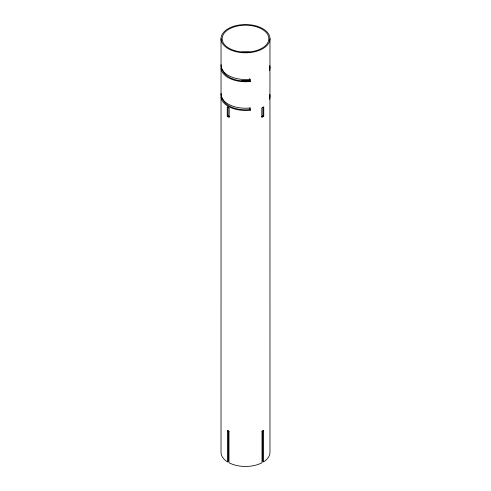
<?xml version="1.0" encoding="UTF-8"?>
<svg xmlns="http://www.w3.org/2000/svg" width="491" height="491" viewBox="0 0 491 491"><rect width="100%" height="100%" fill="white"/><g stroke="black" fill="none" stroke-linecap="round" stroke-linejoin="round"><path stroke-width="0.74" d="M221.048 96.954L221.024 452.315A24.476 14.135 0 0 0 227.431 461.853L228.247 461.38L228.247 430.742M269.976 38.685A24.476 14.135 0 0 1 233.262 50.923A24.476 14.135 0 0 1 233.262 26.44A24.476 14.135 0 0 1 269.976 38.685L269.952 64.757A24.476 14.135 0 0 1 269.473 68.224L269.473 70.471A24.476 14.135 0 0 0 269.731 65.61M227.247 116.293L227.247 106.866A24.476 14.135 0 0 0 229.193 107.989L229.193 117.41A24.476 14.135 0 0 1 227.247 116.293L228.063 115.821L228.063 107.124M222.331 69.182A23.323 13.466 0 0 0 249.453 80.892L250.435 81.463L250.435 79.217A24.476 14.135 0 0 1 221.06 64.603M262.937 107.124L262.937 115.821L263.753 116.293L263.753 106.866A24.476 14.135 0 0 1 261.807 107.989L261.807 117.41A24.476 14.135 0 0 0 263.753 116.293M222.331 97.893A23.323 13.466 0 0 0 249.453 109.603L250.435 110.174L250.435 107.928A24.476 14.135 0 0 1 221.06 93.315M269.952 95.708L269.976 452.315A24.476 14.135 0 0 1 263.569 461.853L262.753 461.38L262.753 430.742M221.024 38.685L221.048 65.997M269.952 66.997L269.952 93.468A24.476 14.135 0 0 1 269.473 96.936L269.473 99.182A24.476 14.135 0 0 0 269.731 94.321M263.569 461.853L263.569 430.447A24.476 14.135 0 0 1 262.016 431.344M262.016 431.166L262.016 462.749A24.476 14.135 0 0 1 228.984 462.749L228.984 431.166M249.453 78.646L249.453 80.892M249.453 108.106L249.453 109.603M227.431 461.853L227.431 430.447A24.476 14.135 0 0 0 228.984 431.344M221.048 68.243L221.048 94.708M241.547 80.819A23.323 13.466 0 0 1 249.864 80.862M250.435 110.174A24.476 14.135 0 0 1 221.153 94.861M250.435 81.463A24.476 14.135 0 0 1 221.153 66.144M262.937 115.821A23.323 13.466 0 0 1 261.666 116.582M229.334 116.582A23.323 13.466 0 0 1 228.063 115.821M241.547 52.101A23.323 13.466 0 0 1 249.864 52.144M233.839 50.346A23.323 13.466 0 0 0 268.822 38.685A23.323 13.466 0 0 0 233.839 27.017A23.323 13.466 0 0 0 233.839 50.346"/></g></svg>
